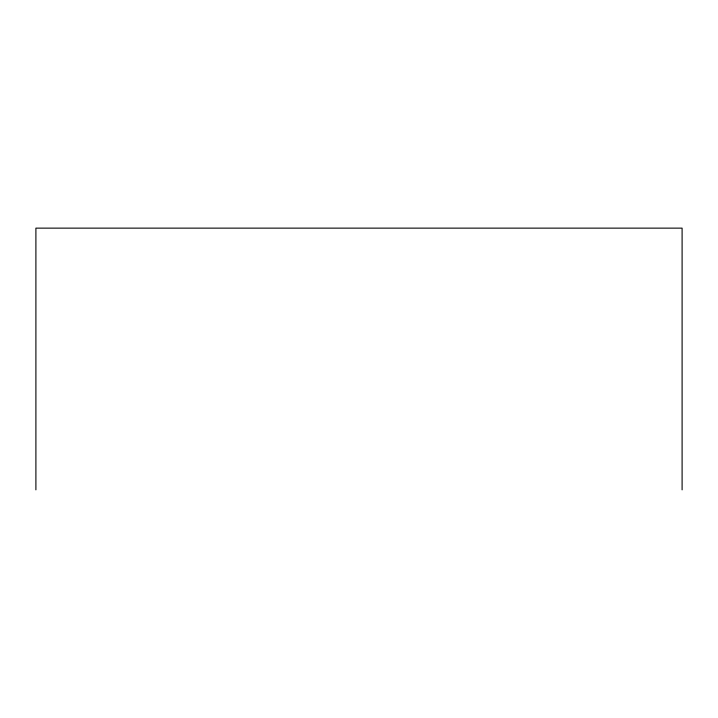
<?xml version="1.0" encoding="UTF-8"?>
<svg xmlns="http://www.w3.org/2000/svg" width="718" height="718" viewBox="0 0 718 718"><rect width="100%" height="100%" fill="white"/><g stroke="black" fill="none" stroke-linecap="round" stroke-linejoin="round"><path stroke-width="1.08" d="M682.1 489.864L682.1 228.136L35.9 228.136L35.9 489.864"/></g></svg>
